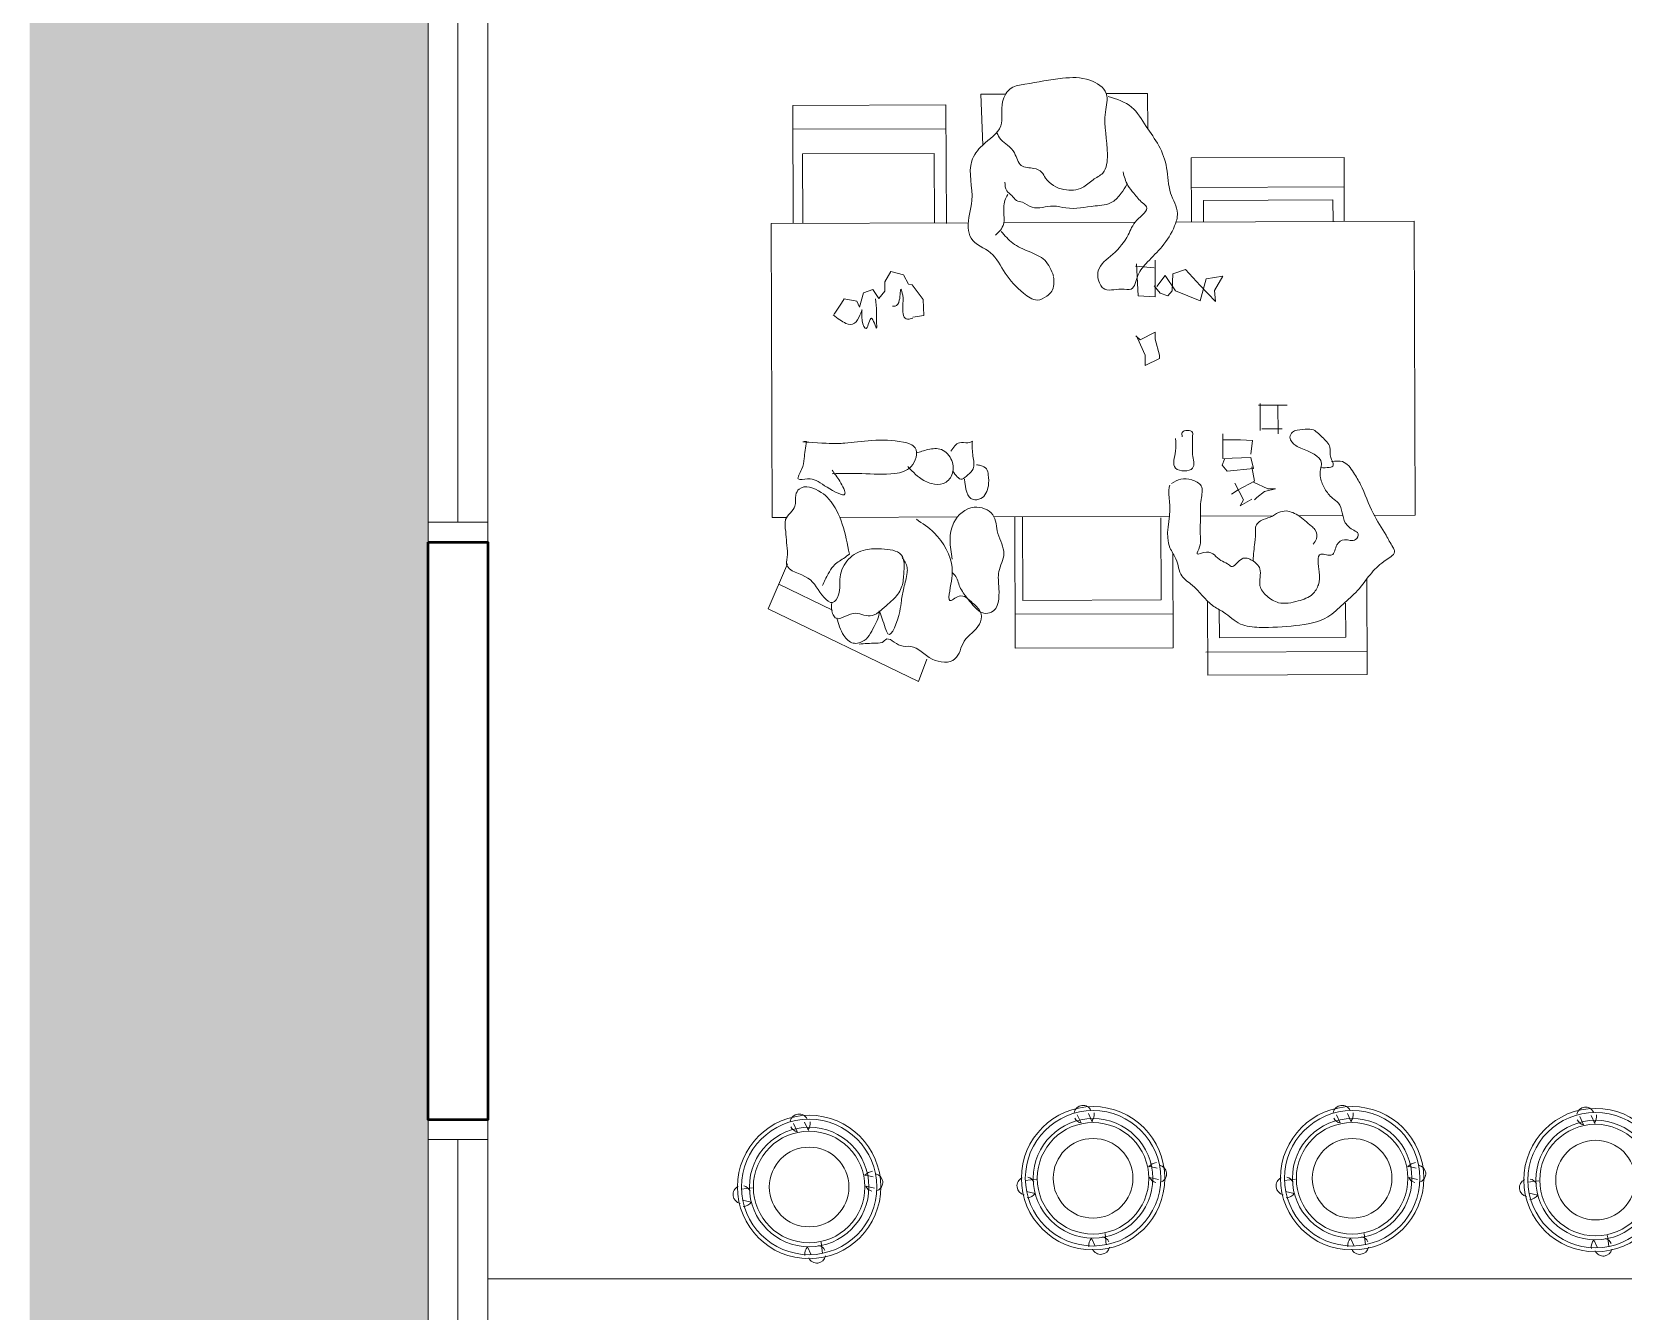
# Model space of a CAD drawing. Header units: millimetres. Extents: x 2508 to 2607, y 837 to 997.
# Drawn here: x 2547.629 to 2551.624, y 851.793 to 855.006 of the extents above; entities that cross this region are included whole.
import ezdxf

# ---------------------------------------------------------------- set-up
doc = ezdxf.new("R2010")
doc.units = ezdxf.units.MM
for name, color, linetype, lineweight in [('MOBILIARIO', 181, 'Continuous', 9), ('PAREDES', 7, 'Continuous', 50), ('PISO EST', 250, 'Continuous', 0)]:
    doc.layers.add(name, color=color, linetype=linetype, lineweight=lineweight)
doc.layers.add('VENTANA', color=5, linetype='Continuous')

# ---------------------------------------------------------------- blocks, each defined once
blk = doc.blocks.new('WEDFGF')
at = {"layer": 'VENTANA', "lineweight": 0}
for p, q in [((2687.4434, 954.4957), (2687.2934, 954.4957)), ((2687.2934, 954.4957), (2687.2934, 951.3457)), ((2687.4434, 951.4957), (2687.4434, 954.4957)), ((2687.4434, 951.4957), (2687.4434, 954.4957)), ((2687.4434, 954.4457), (2687.2934, 954.4457)), ((2687.3684, 954.4457), (2687.3684, 951.4207)), ((2690.2934, 951.4957), (2687.4434, 951.4957)), ((2690.2434, 951.3457), (2690.2434, 951.4957)), ((2690.2934, 951.3457), (2690.2934, 951.4957)), ((2690.2434, 951.4207), (2687.3684, 951.4207)), ((2687.2934, 951.3457), (2690.2934, 951.3457))]:
    blk.add_line(p, q, dxfattribs=at)
blk = doc.blocks.new('WQEGTHH')
at = {"layer": 'VENTANA', "lineweight": 0}
for p, q in [((2690.4298, 958.9457), (2690.2798, 958.9457)), ((2690.2798, 958.9457), (2690.2798, 955.9457)), ((2690.4298, 957.4457), (2690.4298, 958.9457)), ((2690.4298, 958.8957), (2690.2798, 958.8957)), ((2690.3548, 958.8957), (2690.3548, 957.4957)), ((2690.2798, 957.4957), (2690.4298, 957.4957)), ((2690.4298, 955.9457), (2690.4298, 957.4457)), ((2690.2798, 957.3957), (2690.4298, 957.3957)), ((2690.3548, 957.3957), (2690.3548, 955.9957)), ((2690.2798, 955.9957), (2690.4298, 955.9957)), ((2690.2798, 955.9457), (2690.4298, 955.9457))]:
    blk.add_line(p, q, dxfattribs=at)
blk = doc.blocks.new('A$C645E06D5')
for p, q in [((-0.09, 0.11), (-0.1, 0.13)), ((0.09, 0.11), (0.11, 0.13)), ((-0.11, 0.09), (-0.12, 0.11)), ((0.12, 0.09), (0.13, 0.11)), ((-0.11, -0.09), (-0.12, -0.11)), ((-0.09, -0.11), (-0.1, -0.13)), ((0.09, -0.11), (0.11, -0.13)), ((0.12, -0.09), (0.13, -0.11))]:
    blk.add_line(p, q)
for radius in [0.18, 0.17, 0.15, 0.14, 0.1]:
    blk.add_circle((0, 0), radius)
for centre, radius, start, end in [((-0.11, 0.12), 0.0224, 63.4349, 206.5651), ((-0.11, 0.12), 0.0224, 333.4349, 26.5651), ((0.12, 0.12), 0.0224, 153.4349, 206.5651), ((0.12, 0.12), 0.0224, 333.4349, 116.5651), ((-0.11, 0.12), 0.0283, 225, 270), ((0.12, 0.12), 0.03, 270, 315), ((-0.11, -0.12), 0.0224, 153.4349, 296.5651), ((-0.11, -0.12), 0.0283, 90, 135), ((-0.11, -0.12), 0.0224, 333.4349, 26.5651), ((0.12, -0.12), 0.0224, 153.4349, 206.5651), ((0.12, -0.12), 0.0224, 243.4349, 26.5651), ((0.12, -0.12), 0.03, 45, 90)]:
    blk.add_arc(centre, radius, start, end)
blk = doc.blocks.new('dining_6')
for p, q in [((1.0852, 0.5248), (1.2538, 0.5248)), ((1.0852, 0.5248), (1.0852, 0.3808)), ((1.6642, 0.5248), (1.7651, 0.5248)), ((1.7651, 0.5248), (1.7589, 0.3166)), ((2.5327, 0.4815), (1.908, 0.4815)), ((1.908, 0.4815), (1.908, -0.0026)), ((2.5327, 0.0007), (2.5327, 0.4815)), ((1.908, 0.384), (2.5327, 0.384)), ((0.2851, 0.2612), (0.9084, 0.2612)), ((0.2851, 0.2612), (0.2851, 0)), ((0.9084, 0.2612), (0.9084, 0)), ((2.4936, 0.2833), (1.9568, 0.2833)), ((1.9568, 0.2833), (1.9568, 0)), ((2.4936, 0.2833), (2.4936, 0)), ((0.9084, 0.1412), (0.2851, 0.1412)), ((0.8585, 0.0877), (0.3308, 0.0877)), ((0.3308, 0.0877), (0.3308, 0)), ((0.8585, 0.0877), (0.8585, 0)), ((0, -1.2), (0, 0)), ((0, 0), (0.9711, 0)), ((1.1379, 0), (1.6736, 0)), ((1.8188, 0), (2.6227, 0)), ((2.6227, 0), (2.6227, -1.2)), ((0.8739, -0.2594), (0.9328, -0.1937)), ((0.9328, -0.1937), (0.9847, -0.211)), ((1.0574, -0.3044), (1.0574, -0.1557)), ((1.137, -0.1799), (1.0608, -0.1868)), ((1.1335, -0.1695), (1.1266, -0.3009)), ((0.7804, -0.2214), (0.8151, -0.2802)), ((0.8497, -0.2318), (0.7804, -0.2214)), ((0.8116, -0.3251), (0.8739, -0.2594)), ((0.8739, -0.3217), (0.8497, -0.2318)), ((1.0158, -0.2179), (0.9743, -0.2802)), ((0.9847, -0.211), (0.9881, -0.2802)), ((1.0504, -0.2629), (1.0158, -0.2179)), ((1.0366, -0.2905), (1.0608, -0.2594)), ((2.0491, -0.2531), (2.0041, -0.3118)), ((2.063, -0.2496), (2.0491, -0.2531)), ((2.0838, -0.2116), (2.063, -0.2496)), ((2.1357, -0.1977), (2.0838, -0.2116)), ((2.1599, -0.2392), (2.1357, -0.1977)), ((2.1599, -0.2773), (2.1599, -0.2392)), ((0.8151, -0.2802), (0.8116, -0.3251)), ((0.9743, -0.2802), (0.8739, -0.3217)), ((0.9881, -0.2802), (1.0054, -0.3009)), ((1.0054, -0.3009), (1.0366, -0.2905)), ((1.1266, -0.3009), (1.0574, -0.3044)), ((2.0041, -0.3118), (2.0007, -0.3775)), ((2.1841, -0.3084), (2.1599, -0.2773)), ((2.2084, -0.2703), (2.1841, -0.3084)), ((2.2465, -0.2842), (2.2084, -0.2703)), ((2.2638, -0.343), (2.2465, -0.2842)), ((2.2741, -0.3188), (2.2638, -0.343)), ((2.3261, -0.3084), (2.2741, -0.3188)), ((2.3365, -0.3257), (2.3261, -0.3084)), ((2.0007, -0.3775), (2.0457, -0.3844)), ((2.3676, -0.3706), (2.3365, -0.3257)), ((1.0574, -0.4496), (1.1197, -0.4807)), ((1.0574, -0.4772), (1.0574, -0.4496)), ((1.0401, -0.5429), (1.0574, -0.4772)), ((1.1301, -0.4738), (1.0989, -0.5429)), ((1.1197, -0.4807), (1.137, -0.4634)), ((1.0401, -0.5568), (1.0401, -0.5429)), ((1.0989, -0.5844), (1.0401, -0.5568)), ((1.0989, -0.5429), (1.0989, -0.5844)), ((0.6375, -0.7484), (0.52, -0.7484)), ((0.52, -0.7484), (0.558, -0.7484)), ((0.558, -0.7484), (0.558, -0.8661)), ((0.6306, -0.7415), (0.6306, -0.8523)), ((0.6237, -0.8454), (0.5407, -0.8454)), ((0.7107, -0.8891), (0.6622, -0.8926)), ((0.6622, -0.8926), (0.6692, -0.948)), ((0.7833, -0.8891), (0.7107, -0.8891)), ((0.7833, -0.8649), (0.7833, -0.9653)), ((0.6692, -0.9618), (0.6588, -1.0068)), ((0.7833, -0.9653), (0.6692, -0.9618)), ((0.7867, -0.993), (0.7763, -0.9688)), ((0.6657, -0.9999), (0.6553, -1.0588)), ((0.6588, -1.0068), (0.766, -1.0172)), ((0.766, -1.0172), (0.7867, -0.993)), ((0.6, -1.0899), (0.5689, -1.0899)), ((0.5689, -1.0899), (0.6138, -1.1003)), ((0.6588, -1.0622), (0.6, -1.0899)), ((0.6138, -1.1003), (0.645, -1.1245)), ((0.6553, -1.0588), (0.721, -1.0934)), ((0.7349, -1.0657), (0.7003, -1.1349)), ((0.721, -1.0934), (0.7487, -1.1107)), ((0.645, -1.1245), (0.6553, -1.1349)), ((0.7141, -1.1591), (0.6657, -1.1315)), ((0.7003, -1.1349), (0.7141, -1.1591)), ((0.1661, -1.2), (0, -1.2)), ((0.4753, -1.2), (0.2946, -1.2)), ((0.8761, -1.2), (0.5797, -1.2)), ((1.7182, -1.2), (1.0026, -1.2)), ((1.0369, -1.5414), (1.0369, -1.206)), ((1.6012, -1.1991), (1.6012, -1.5414)), ((1.6331, -1.2), (1.6331, -1.7365)), ((2.3471, -1.2), (1.8672, -1.2)), ((2.6227, -1.2), (2.5636, -1.2)), ((0.9888, -1.7365), (0.9888, -1.3512)), ((2.561, -1.3889), (2.64, -1.5721)), ((0.1985, -1.8487), (0.1985, -1.4592)), ((2.5965, -1.4712), (2.3775, -1.5791)), ((0.2849, -1.6964), (0.2849, -1.5579)), ((0.8485, -1.5471), (0.8485, -1.8487)), ((1.6012, -1.5414), (1.0369, -1.5414)), ((0.8001, -1.582), (0.8001, -1.6964)), ((1.6331, -1.5979), (0.9888, -1.5979)), ((2.64, -1.5721), (2.0284, -1.8712)), ((0.8001, -1.6964), (0.2849, -1.6964)), ((1.6331, -1.7365), (0.9888, -1.7365)), ((0.8554, -1.7552), (0.1985, -1.7552)), ((1.9933, -1.7796), (2.0284, -1.8712)), ((0.8485, -1.8487), (0.1985, -1.8487))]:
    blk.add_line(p, q)
for points, knots in [([(1.4713, -0.2214), (1.4702, -0.2429), (1.4687, -0.2745), (1.5019, -0.3046), (1.5452, -0.3261), (1.6109, -0.2776), (1.6713, -0.213), (1.716, -0.1129), (1.8074, -0.0857), (1.8271, 0.0037), (1.785, 0.1043), (1.8295, 0.231), (1.757, 0.3272), (1.6637, 0.3828), (1.6909, 0.4838), (1.6484, 0.5557), (1.5514, 0.5688), (1.4474, 0.59), (1.3293, 0.5945), (1.2372, 0.5341), (1.2727, 0.413), (1.2428, 0.3144), (1.255, 0.2011), (1.3129, 0.1749), (1.355, 0.1317), (1.4342, 0.1266), (1.4954, 0.1615), (1.5175, 0.2095), (1.5551, 0.2256), (1.6119, 0.222), (1.6229, 0.283), (1.6546, 0.3154), (1.6863, 0.3361), (1.6961, 0.3572), (1.7006, 0.367)], [0, 0, 0, 0, 1.415705, 2.077602, 3.086212, 4.551911, 7.20265, 9.617881, 11.958435, 13.025163, 15.671233, 19.506801, 21.32392, 23.906091, 26.252342, 27.809877, 29.1735, 32.86921, 35.498424, 37.560129, 39.340053, 43.460533, 45.298651, 46.441497, 47.714917, 49.504312, 51.608397, 52.283247, 53.12079, 54.370327, 55.751955, 56.746926, 57.610013, 58.364463, 58.364463, 58.364463, 58.364463]), ([(1.2459, 0.5131), (1.2114, 0.5023), (1.1442, 0.4811), (1.0942, 0.3898), (1.0359, 0.314), (1.0021, 0.2191), (1.0046, 0.1219), (0.9555, 0.0475), (0.9803, -0.0322), (1.0234, -0.0981), (1.0844, -0.1579), (1.1316, -0.2087), (1.1419, -0.2833), (1.2077, -0.2657), (1.2594, -0.2868), (1.2894, -0.243), (1.2995, -0.1817), (1.2223, -0.1307), (1.1669, -0.0616), (1.1431, 0.0075), (1.0735, 0.0528), (1.1179, 0.0856), (1.1395, 0.1146), (1.1734, 0.1536), (1.1817, 0.1858), (1.1866, 0.2051)], [0, 0, 0, 0, 2.472246, 4.812016, 7.044336, 9.322733, 11.783729, 13.854805, 15.102999, 17.414291, 19.467162, 21.077316, 22.541963, 23.478588, 25.260632, 25.728585, 27.05162, 29.173667, 31.570848, 33.207831, 34.817985, 35.347503, 36.606771, 37.542678, 38.933594, 38.933594, 38.933594, 38.933594]), ([(1.1708, 0.1537), (1.1784, 0.1418), (1.1949, 0.1159), (1.2327, 0.0714), (1.3182, 0.0679), (1.3982, 0.0495), (1.482, 0.0753), (1.548, 0.0472), (1.5904, 0.0836), (1.6245, 0.0877), (1.6399, 0.1117), (1.6668, 0.1297), (1.6682, 0.1526), (1.669, 0.1656)], [0, 0, 0, 0, 1.012276, 2.203691, 3.930645, 6.74674, 7.978644, 10.04134, 11.088268, 11.68057, 12.342468, 13.004365, 13.866907, 13.866907, 13.866907, 13.866907]), ([(1.6571, 0.1142), (1.6616, 0.1065), (1.6762, 0.0813), (1.6729, 0.0368), (1.6713, -0.0087), (1.6909, -0.0349), (1.7032, -0.0465), (1.7085, -0.0516)], [0, 0, 0, 0, 0.627705, 2.034085, 3.067393, 3.742243, 4.271762, 4.271762, 4.271762, 4.271762]), ([(1.6848, -0.0358), (1.6699, -0.0529), (1.638, -0.0892), (1.5721, -0.1185), (1.4993, -0.1474), (1.4808, -0.1949), (1.4714, -0.2188)], [0, 0, 0, 0, 1.588555, 3.389716, 5.108636, 6.852433, 6.852433, 6.852433, 6.852433]), ([(2.0457, -0.3879), (2.056, -0.391), (2.0862, -0.4001), (2.0891, -0.3362), (2.083, -0.3062), (2.0982, -0.2506), (2.0959, -0.3141), (2.1112, -0.341), (2.1251, -0.3398), (2.1288, -0.3395)], [0, 0, 0, 0, 0.66109, 1.932646, 2.997367, 3.593674, 4.670951, 5.37578, 5.62178, 5.62178, 5.62178, 5.62178]), ([(2.198, -0.3084), (2.1963, -0.3265), (2.1934, -0.3579), (2.1957, -0.39), (2.1905, -0.4561), (2.2179, -0.3486), (2.2318, -0.4546), (2.2606, -0.3942), (2.2465, -0.3219), (2.2712, -0.4198), (2.3185, -0.4112), (2.3454, -0.394), (2.3619, -0.3812), (2.3711, -0.3741)], [0, 0, 0, 0, 1.231257, 2.132175, 2.86929, 3.968378, 5.067467, 5.910934, 6.975655, 8.479601, 9.299598, 9.960506, 10.780149, 10.780149, 10.780149, 10.780149]), ([(0.9937, -1.0664), (0.9813, -1.0592), (0.9555, -1.0442), (0.911, -1.0497), (0.86, -1.0742), (0.8765, -1.1392), (0.8757, -1.2079), (0.8773, -1.2763), (0.8748, -1.3234), (0.9028, -1.3667), (0.8318, -1.3297), (0.8068, -1.3818), (0.7686, -1.3899), (0.7419, -1.4199), (0.7132, -1.3611), (0.6617, -1.3795), (0.6203, -1.4194), (0.6466, -1.4819), (0.6066, -1.5306), (0.5522, -1.5648), (0.4827, -1.5501), (0.4209, -1.5298), (0.3904, -1.4793), (0.3892, -1.4289), (0.4092, -1.337), (0.3291, -1.3766), (0.3272, -1.3168), (0.2872, -1.2895), (0.2458, -1.3128), (0.2257, -1.272), (0.2597, -1.2567), (0.2996, -1.2245), (0.2942, -1.1572), (0.343, -1.1265), (0.3694, -1.0921), (0.3871, -1.0504), (0.3871, -1.0146), (0.3714, -0.9587), (0.4425, -0.9345), (0.4908, -0.9131), (0.5171, -0.8864), (0.4971, -0.8491), (0.459, -0.8496), (0.4133, -0.8424), (0.379, -0.8799), (0.3396, -0.9158), (0.3507, -0.9589), (0.3193, -1.0059), (0.36, -1.0048), (0.3852, -1.0041)], [0, 0, 0, 0, 0.989824, 2.057698, 3.125933, 4.437927, 6.079965, 8.293956, 9.036483, 9.736985, 10.652709, 12.268558, 13.001284, 13.410968, 14.706448, 15.702856, 16.805459, 18.445452, 19.627633, 20.948646, 22.839509, 24.378634, 25.447411, 26.680129, 28.409895, 29.477769, 30.577647, 31.463875, 32.528595, 33.15297, 33.677642, 34.780105, 36.77667, 37.532149, 38.697024, 39.838971, 40.658968, 41.23878, 43.696887, 44.246431, 45.246971, 45.79691, 46.810049, 47.710966, 48.940021, 50.169487, 51.156885, 51.934709, 53.187621, 53.187621, 53.187621, 53.187621]), ([(0.9764, -0.8829), (0.975, -0.8995), (0.9717, -0.9381), (1.0027, -1.0183), (0.8869, -1.0202), (0.9116, -0.9501), (0.9057, -0.9093), (0.9091, -0.8803), (0.9008, -0.8476), (0.9546, -0.8479), (0.9501, -0.8696), (0.9487, -0.876)], [0, 0, 0, 0, 1.229995, 2.869987, 4.50802, 5.820014, 6.88601, 7.542007, 7.952005, 8.934825, 9.344823, 9.344823, 9.344823, 9.344823]), ([(1.8063, -0.8939), (1.806, -0.913), (1.8053, -0.949), (1.7937, -1.0018), (1.8227, -1.0274), (1.8544, -1.0591), (1.8737, -1.0299), (1.886, -1.0115)], [0, 0, 0, 0, 1.39474, 2.623264, 3.378743, 4.083846, 5.302199, 5.302199, 5.302199, 5.302199]), ([(1.8929, -0.9319), (1.8829, -0.9163), (1.8659, -0.8896), (1.8271, -0.9012), (1.8096, -0.8935), (1.8029, -0.8905)], [0, 0, 0, 0, 1.158957, 1.978953, 2.497503, 2.497503, 2.497503, 2.497503]), ([(2.3775, -1.0218), (2.3371, -1.0211), (2.2515, -1.0196), (2.1433, -1.0299), (2.0464, -1.0064), (2.0183, -0.9132), (2.1547, -0.8711), (2.288, -0.8983), (2.3869, -0.8993), (2.5227, -0.8903), (2.4852, -0.8904), (2.4813, -0.8905)], [0, 0, 0, 0, 2.869988, 6.067975, 7.758137, 9.60603, 10.889222, 16.547791, 18.351784, 20.490058, 20.736057, 20.736057, 20.736057, 20.736057]), ([(2.4813, -0.8905), (2.4853, -0.9141), (2.4918, -0.9534), (2.4953, -0.9996), (2.5321, -1.053), (2.4864, -1.0423), (2.4457, -1.0424), (2.409, -1.0742), (2.3032, -1.1312), (2.3476, -1.0478), (2.3676, -1.0212), (2.3775, -1.008)], [0, 0, 0, 0, 1.656401, 2.749171, 3.707939, 4.609935, 4.855934, 6.689064, 8.531498, 9.854878, 11.150358, 11.150358, 11.150358, 11.150358]), ([(2.0348, -0.9389), (2.019, -0.9338), (1.9859, -0.9231), (1.9259, -0.916), (1.8827, -0.9671), (1.8808, -1.028), (1.9215, -1.0707), (1.976, -1.0661), (2.0189, -1.0433), (2.0481, -1.0156), (2.0637, -1), (2.0694, -0.9942)], [0, 0, 0, 0, 1.193826, 2.50582, 3.955606, 5.347933, 6.50689, 7.654886, 8.938076, 9.924962, 10.504441, 10.504441, 10.504441, 10.504441]), ([(0.3402, -0.9798), (0.3244, -0.9776), (0.2863, -0.9722), (0.25, -1.0235), (0.21, -1.093), (0.1791, -1.1858), (0.1252, -1.2673), (0.0995, -1.3171), (0.075, -1.3546), (0.1337, -1.3883), (0.1816, -1.4332), (0.2311, -1.5062), (0.2959, -1.5602), (0.3673, -1.6325), (0.4951, -1.6502), (0.612, -1.6585), (0.72, -1.6489), (0.7718, -1.595), (0.8495, -1.5578), (0.8903, -1.4914), (0.9641, -1.4449), (0.9677, -1.3786), (1.0312, -1.2961), (0.9879, -1.1901), (1.0081, -1.1052), (1.0019, -1.0791), (1.0006, -1.0733)], [0, 0, 0, 0, 1.064721, 2.571365, 3.893181, 6.939844, 9.400465, 10.722281, 11.088906, 12.307259, 14.165071, 16.379531, 18.292619, 20.212577, 23.431049, 26.956635, 28.78808, 30.788341, 32.038926, 34.820424, 36.154414, 37.891729, 39.102114, 43.284097, 44.762362, 45.18046, 45.18046, 45.18046, 45.18046]), ([(1.8375, -1.046), (1.8336, -1.0839), (1.8284, -1.135), (1.7579, -1.1279), (1.737, -1.0777), (1.7393, -1.0362), (1.7441, -1.001), (1.7686, -0.9906), (1.7833, -0.9882), (1.789, -0.9873)], [0, 0, 0, 0, 2.129819, 2.872346, 4.305493, 5.370214, 5.966521, 6.627429, 7.045528, 7.045528, 7.045528, 7.045528]), ([(2.3083, -1.3503), (2.3246, -1.2667), (2.3437, -1.1686), (2.4314, -1.0861), (2.5029, -1.0606), (2.5323, -1.1134), (2.5195, -1.1636), (2.5781, -1.1991), (2.5664, -1.2565), (2.5658, -1.3031), (2.5567, -1.3469), (2.5786, -1.4178), (2.457, -1.4355), (2.4353, -1.5092), (2.3757, -1.5606), (2.3419, -1.5027), (2.3544, -1.4419), (2.3187, -1.3646), (2.2467, -1.3281), (2.1738, -1.3283), (2.0798, -1.3382), (2.0859, -1.4275), (2.0921, -1.4908), (2.1255, -1.5336), (2.1694, -1.5683), (2.2211, -1.6214), (2.2937, -1.5714), (2.3584, -1.6309), (2.3831, -1.5839), (2.3818, -1.5623), (2.381, -1.5474)], [0, 0, 0, 0, 5.675716, 6.662602, 8.819616, 9.480123, 10.547997, 12.138849, 13.285472, 14.353346, 15.502896, 16.489131, 18.92217, 21.366717, 22.322686, 23.25693, 24.984665, 26.890069, 28.761226, 30.321371, 32.292577, 34.192309, 35.525625, 36.935283, 37.8065, 39.648585, 41.306881, 43.076897, 43.554613, 44.622487, 44.622487, 44.622487, 44.622487]), ([(1.8892, -1.3716), (1.8971, -1.3196), (1.9106, -1.2314), (1.811, -1.1423), (1.7075, -1.1823), (1.7104, -1.273), (1.6619, -1.3466), (1.7073, -1.4219), (1.6949, -1.4991), (1.7012, -1.5895), (1.7738, -1.5976), (1.8095, -1.5553), (1.8393, -1.5184), (1.8636, -1.4793), (1.8687, -1.4455), (1.8855, -1.4303), (1.8892, -1.4269)], [0, 0, 0, 0, 3.525586, 5.984517, 7.933293, 9.801093, 11.848825, 13.637745, 15.275777, 17.684845, 18.427373, 19.88667, 21.230554, 21.891061, 23.138781, 23.486468, 23.486468, 23.486468, 23.486468]), ([(0.6618, -1.3814), (0.6597, -1.3571), (0.6561, -1.3155), (0.6501, -1.271), (0.653, -1.2348), (0.6211, -1.2117), (0.5875, -1.2064), (0.5619, -1.1879), (0.5258, -1.1744), (0.4714, -1.1975), (0.4366, -1.2319), (0.4033, -1.2597), (0.3963, -1.2926), (0.4107, -1.3091), (0.4163, -1.3156)], [0, 0, 0, 0, 1.729766, 2.962484, 3.208484, 4.251545, 5.210313, 5.688029, 6.465109, 7.838176, 9.527425, 9.991008, 10.907758, 11.498847, 11.498847, 11.498847, 11.498847]), ([(2.0348, -1.2091), (2.0096, -1.2257), (1.9402, -1.2712), (1.8765, -1.3927), (1.895, -1.4713), (1.9089, -1.5588), (1.8513, -1.5046), (1.8077, -1.5522), (1.7644, -1.5882), (1.7794, -1.6597), (1.8512, -1.693), (1.8649, -1.8008), (1.9856, -1.7918), (2.0372, -1.7185), (2.1091, -1.7344), (2.1506, -1.6826), (2.1743, -1.7141), (2.2152, -1.7134), (2.2479, -1.7157), (2.2702, -1.7174)], [0, 0, 0, 0, 2.163903, 5.937653, 8.244055, 9.144972, 10.135575, 11.602079, 12.945964, 13.942372, 16.1473, 18.089404, 20.303395, 22.693318, 23.680717, 25.264145, 25.495937, 26.251894, 27.893931, 27.893931, 27.893931, 27.893931]), ([(2.419, -1.4782), (2.4113, -1.462), (2.3981, -1.4346), (2.3735, -1.3925), (2.3381, -1.3722), (2.3162, -1.3562), (2.3083, -1.3503)], [0, 0, 0, 0, 1.28227, 2.168498, 3.397964, 4.103067, 4.103067, 4.103067, 4.103067]), ([(2.1871, -1.5819), (2.1794, -1.6033), (2.1689, -1.6323), (2.1436, -1.7102), (2.1022, -1.5961), (2.098, -1.5396), (2.0867, -1.4842), (2.0731, -1.4412), (2.0711, -1.3965), (2.0844, -1.3774), (2.0936, -1.3641)], [0, 0, 0, 0, 1.735691, 2.359551, 4.778727, 5.856005, 7.108916, 8.619192, 9.110602, 10.20969, 10.20969, 10.20969, 10.20969]), ([(2.3602, -1.6096), (2.3538, -1.6347), (2.3434, -1.6756), (2.298, -1.7221), (2.2328, -1.7031), (2.2124, -1.6502), (2.1894, -1.6098), (2.1878, -1.5902), (2.1871, -1.5819)], [0, 0, 0, 0, 1.840789, 3.005665, 4.099611, 5.985847, 6.792644, 7.371789, 7.371789, 7.371789, 7.371789])]:
    blk.add_open_spline(points, degree=3, knots=knots)

msp = doc.modelspace()

# ---------------------------------------------------------------- hatches: boundary and pattern name
at = {"layer": 'PISO EST', "lineweight": 0}
h = msp.add_hatch(dxfattribs=at)
h.set_pattern_fill('AR-CONC', color=256, scale=0.002, style=0)
h.set_pattern_definition([(50, (-142.9073, -102.22134), (0.364369338, -0.03187817), [0.0381, -0.4191]), (355, (-142.9073, -102.22134), (-0.07048565, 0.382113286), [0.03048, -0.33528]), (100.451, (-142.87695, -102.224), (0.293885003, 0.350233376), [0.03238, -0.35618]), (46.1842, (-142.9073, -102.11974), (0.54215808, -0.084084656), [0.05715, -0.62865]), (96.6356, (-142.86213, -102.12675), (0.47480847, 0.49485111), [0.04857, -0.53427]), (351.184, (-142.9073, -102.11974), (0.47480921, 0.49485024), [0.04572, -0.50292]), (21, (-142.8565, -102.14514), (0.30322976, -0.204531037), [0.0381, -0.4191]), (326, (-142.8565, -102.14514), (0.123604057, 0.36837593), [0.03048, -0.33528]), (71.4514, (-142.83124, -102.1622), (0.42683298, 0.163845715), [0.03238, -0.35618]), (37.5, (-142.90731, -102.22134), (0.0061772065, 0.169110078), [0, -0.331216, 0, -0.34036, 0, -0.33655]), (7.5, (-142.90731, -102.22134), (0.133639325, 0.20036115), [0, -0.194056, 0, -0.323596, 0, -0.12827]), (327.5, (-143.0206, -102.22134), (0.2711811903, -0.011457488), [0, -0.127, 0, -0.39624, 0, -0.52578]), (317.5, (-143.0714, -102.22134), (0.296258363, 0.050852982), [0, -0.1651, 0, -0.263144, 0, -0.37338])])
h.paths.add_polyline_path([(2551.6239, 861.4243), (2547.6239, 861.4243), (2547.6239, 866.3243), (2551.6239, 866.3243)])
h.paths.add_polyline_path([(2573.5239, 866.3243), (2547.6239, 866.3243), (2547.6239, 867.3243), (2573.5239, 867.3243)])
h.paths.add_polyline_path([(2547.6239, 861.4243), (2548.6239, 861.4243), (2548.6239, 849.1243), (2547.6239, 849.1243)])

# ---------------------------------------------------------------- linework, layer by layer
at = {"layer": 'MOBILIARIO'}
msp.add_line((2548.7739, 851.8743), (2552.9459, 851.8743), dxfattribs=at)
at = {"layer": 'PAREDES'}
msp.add_lwpolyline([(2548.6239, 853.7243), (2548.7739, 853.7243), (2548.7739, 852.2743), (2548.6239, 852.2743), (2548.6239, 853.7243)], dxfattribs=at)

# ---------------------------------------------------------------- block references
at = {"lineweight": 0}
msp.add_blockref('WQEGTHH', (-141.6559, -102.2213), dxfattribs=at)
at = {"color": 3, "lineweight": 0}
msp.add_blockref('WEDFGF', (-138.6695, -102.2213), dxfattribs=at)
at = {"layer": 'MOBILIARIO', "xscale": -0.615384615384387, "yscale": 0.615384615384387, "zscale": 0.615384615384387, "rotation": 0.1997219863815047}
msp.add_blockref('dining_6', (2551.0991, 854.5301), dxfattribs=at)
at = {"layer": 'MOBILIARIO', "color": 7, "xscale": -1, "rotation": 51.51789228362659}
for p in [(2550.2931, 852.1271), (2550.9435, 852.1271), (2551.5546, 852.1227), (2549.5804, 852.1053)]:
    msp.add_blockref('A$C645E06D5', p, dxfattribs=at)

doc.saveas('drawing.dxf')
